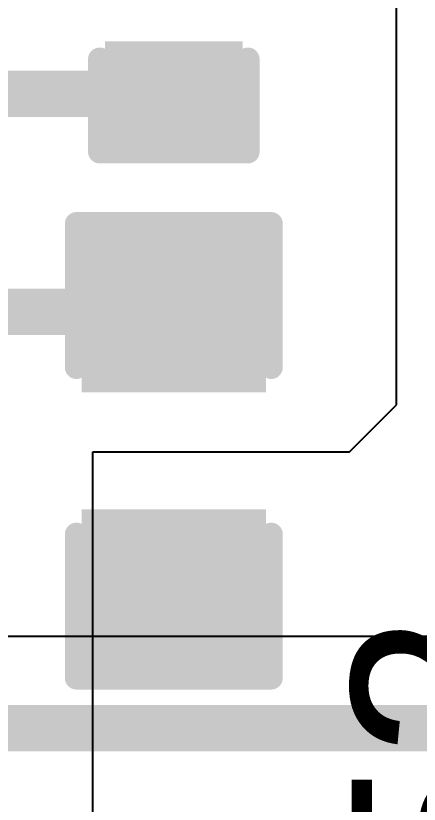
# Model space of a CAD drawing. Header units: inches. Extents: x -4 to 5258, y -4 to 5281.
# Drawn here: x 70.305 to 72.515, y 29.519 to 33.84 of the extents above; entities that cross this region are included whole.
import ezdxf

# ---------------------------------------------------------------- set-up
doc = ezdxf.new("R2010")
doc.units = ezdxf.units.IN
for name, color, linetype in [('Layer 2', 76, 'Continuous'), ('Top Layer', 1, 'Continuous'), ('Top Overlay', 2, 'Continuous'), ('Top Paste', 8, 'Continuous'), ('Top Solder', 216, 'Continuous')]:
    doc.layers.add(name, color=color, linetype=linetype)
doc.styles.add('Arial', font='', dxfattribs={"height": 0.2})
doc.styles.get('Arial').set_extended_font_data('Arial')

# ---------------------------------------------------------------- blocks, each defined once
blk = doc.blocks.new('C___0603_259')
at = {"layer": 'Top Layer'}
for points in [[(-0.381, 0.4445), (-0.381, -0.4445), (-1.143, -0.4445), (-1.143, 0.4445)], [(1.143, 0.4445), (1.143, -0.4445), (0.381, -0.4445), (0.381, 0.4445)]]:
    blk.add_hatch(color=1, dxfattribs=at).paths.add_polyline_path(points)
at = {"layer": 'Top Paste'}
for points in [[(-0.381, 0.4445), (-0.381, -0.4445), (-1.143, -0.4445), (-1.143, 0.4445)], [(1.143, 0.4445), (1.143, -0.4445), (0.381, -0.4445), (0.381, 0.4445)]]:
    blk.add_hatch(color=8, dxfattribs=at).paths.add_polyline_path(points)
at = {"layer": 'Top Solder'}
for points in [[(-0.321, 0.5045), (-0.321, -0.5045), (-1.203, -0.5045), (-1.203, 0.5045)], [(1.203, 0.5045), (1.203, -0.5045), (0.321, -0.5045), (0.321, 0.5045)]]:
    blk.add_hatch(color=216, dxfattribs=at).paths.add_polyline_path(points)
at = {"layer": 'Top Overlay'}
for points in [[(-1.2446, -0.5334, 0.127, 0.127, 0), (-1.2446, 0.5334, 0.127, 0.127, 0)], [(-0.4572, 0.5334, 0.127, 0.127, 0), (-1.2446, 0.5334, 0.127, 0.127, 0)], [(1.2446, 0.5334, 0.127, 0.127, 0), (0.4572, 0.5334, 0.127, 0.127, 0)], [(1.2446, -0.5334, 0.127, 0.127, 0), (1.2446, 0.5334, 0.127, 0.127, 0)], [(-0.4572, -0.5334, 0.127, 0.127, 0), (-1.2446, -0.5334, 0.127, 0.127, 0)], [(1.2446, -0.5334, 0.127, 0.127, 0), (0.4572, -0.5334, 0.127, 0.127, 0)]]:
    blk.add_lwpolyline(points, format="xyseb", dxfattribs=at)
for points in [[(-1.2764, 0.5334, 0.0635, 0.0635, 1), (-1.2128, 0.5334, 0.0635, 0.0635, 1)], [(-1.2764, 0.5334, 0.0635, 0.0635, 1), (-1.2128, 0.5334, 0.0635, 0.0635, 1)], [(-0.4889, 0.5334, 0.0635, 0.0635, 1), (-0.4254, 0.5334, 0.0635, 0.0635, 1)], [(0.4254, 0.5334, 0.0635, 0.0635, 1), (0.4889, 0.5334, 0.0635, 0.0635, 1)], [(1.2128, 0.5334, 0.0635, 0.0635, 1), (1.2764, 0.5334, 0.0635, 0.0635, 1)], [(1.2128, 0.5334, 0.0635, 0.0635, 1), (1.2764, 0.5334, 0.0635, 0.0635, 1)], [(-1.2764, -0.5334, 0.0635, 0.0635, 1), (-1.2128, -0.5334, 0.0635, 0.0635, 1)], [(-1.2764, -0.5334, 0.0635, 0.0635, 1), (-1.2128, -0.5334, 0.0635, 0.0635, 1)], [(-0.4889, -0.5334, 0.0635, 0.0635, 1), (-0.4254, -0.5334, 0.0635, 0.0635, 1)], [(0.4254, -0.5334, 0.0635, 0.0635, 1), (0.4889, -0.5334, 0.0635, 0.0635, 1)], [(1.2128, -0.5334, 0.0635, 0.0635, 1), (1.2764, -0.5334, 0.0635, 0.0635, 1)], [(1.2128, -0.5334, 0.0635, 0.0635, 1), (1.2764, -0.5334, 0.0635, 0.0635, 1)]]:
    blk.add_lwpolyline(points, format="xyseb", close=True, dxfattribs=at)
blk = doc.blocks.new('____0402_265')
at = {"layer": 'Top Layer'}
for points in [[(-0.6985, -0.3175), (-0.6985, 0.3175), (-0.2413, 0.3175), (-0.2413, -0.3175)], [(0.2413, -0.3175), (0.2413, 0.3175), (0.6985, 0.3175), (0.6985, -0.3175)]]:
    blk.add_hatch(color=1, dxfattribs=at).paths.add_polyline_path(points)
at = {"layer": 'Top Paste'}
for points in [[(-0.6985, -0.3175), (-0.6985, 0.3175), (-0.2413, 0.3175), (-0.2413, -0.3175)], [(0.2413, -0.3175), (0.2413, 0.3175), (0.6985, 0.3175), (0.6985, -0.3175)]]:
    blk.add_hatch(color=8, dxfattribs=at).paths.add_polyline_path(points)
at = {"layer": 'Top Solder'}
for points in [[(-0.7585, -0.3775), (-0.7585, 0.3775), (-0.1813, 0.3775), (-0.1813, -0.3775)], [(0.1813, -0.3775), (0.1813, 0.3775), (0.7585, 0.3775), (0.7585, -0.3775)]]:
    blk.add_hatch(color=216, dxfattribs=at).paths.add_polyline_path(points)
at = {"layer": 'Top Overlay'}
for points in [[(-0.7874, 0.4064, 0.127, 0.127, 0), (-0.2794, 0.4064, 0.127, 0.127, 0)], [(-0.7874, 0.4064, 0.127, 0.127, 0), (-0.7874, -0.4064, 0.127, 0.127, 0)], [(0.2794, 0.4064, 0.127, 0.127, 0), (0.7874, 0.4064, 0.127, 0.127, 0)], [(0.7874, 0.4064, 0.127, 0.127, 0), (0.7874, -0.4064, 0.127, 0.127, 0)], [(-0.7874, -0.4064, 0.127, 0.127, 0), (-0.2794, -0.4064, 0.127, 0.127, 0)], [(0.2794, -0.4064, 0.127, 0.127, 0), (0.7874, -0.4064, 0.127, 0.127, 0)]]:
    blk.add_lwpolyline(points, format="xyseb", dxfattribs=at)
for points in [[(-0.8191, 0.4064, 0.0635, 0.0635, 1), (-0.7556, 0.4064, 0.0635, 0.0635, 1)], [(-0.8191, 0.4064, 0.0635, 0.0635, 1), (-0.7556, 0.4064, 0.0635, 0.0635, 1)], [(-0.3111, 0.4064, 0.0635, 0.0635, 1), (-0.2477, 0.4064, 0.0635, 0.0635, 1)], [(0.2477, 0.4064, 0.0635, 0.0635, 1), (0.3111, 0.4064, 0.0635, 0.0635, 1)], [(0.7556, 0.4064, 0.0635, 0.0635, 1), (0.8191, 0.4064, 0.0635, 0.0635, 1)], [(0.7556, 0.4064, 0.0635, 0.0635, 1), (0.8191, 0.4064, 0.0635, 0.0635, 1)], [(-0.8191, -0.4064, 0.0635, 0.0635, 1), (-0.7556, -0.4064, 0.0635, 0.0635, 1)], [(-0.8191, -0.4064, 0.0635, 0.0635, 1), (-0.7556, -0.4064, 0.0635, 0.0635, 1)], [(-0.3111, -0.4064, 0.0635, 0.0635, 1), (-0.2477, -0.4064, 0.0635, 0.0635, 1)], [(0.2477, -0.4064, 0.0635, 0.0635, 1), (0.3111, -0.4064, 0.0635, 0.0635, 1)], [(0.7556, -0.4064, 0.0635, 0.0635, 1), (0.8191, -0.4064, 0.0635, 0.0635, 1)], [(0.7556, -0.4064, 0.0635, 0.0635, 1), (0.8191, -0.4064, 0.0635, 0.0635, 1)]]:
    blk.add_lwpolyline(points, format="xyseb", close=True, dxfattribs=at)

msp = doc.modelspace()

# ---------------------------------------------------------------- linework, layer by layer
at = {"layer": 'Layer 2'}
msp.add_line((89.6053, 30.4375), (67.7252, 30.4375), dxfattribs=at)
msp.add_lwpolyline([(52.7677, 29.936, 0.254, 0.254, 0), (122.0837, 29.936, 0.254, 0.254, 0)], format="xyseb", dxfattribs=at)
at = {"layer": 'Top Layer'}
for p, q in [((72.3905, 31.7072), (72.3905, 35.7043)), ((72.1337, 31.4505), (72.3905, 31.7072)), ((70.7266, 28.6742), (70.7266, 31.4505)), ((70.7266, 31.4505), (72.1337, 31.4505))]:
    msp.add_line(p, q, dxfattribs=at)
for points in [[(69.4651, 33.4116, 0.254, 0.254, 0), (71.171, 33.4116, 0.254, 0.254, 0)], [(69.2777, 32.2177, 0.254, 0.254, 0), (71.171, 32.2177, 0.254, 0.254, 0)]]:
    msp.add_lwpolyline(points, format="xyseb", dxfattribs=at)
for points in [[(71.1075, 33.4116, 0.127, 0.127, 1), (71.2345, 33.4116, 0.127, 0.127, 1)], [(71.1075, 32.2177, 0.127, 0.127, 1), (71.2345, 32.2177, 0.127, 0.127, 1)]]:
    msp.add_lwpolyline(points, format="xyseb", close=True, dxfattribs=at)

# ---------------------------------------------------------------- block references
for name, p, rotation in [('____0402_265', (71.1709, 33.8816), 90), ('C___0603_259', (71.171, 31.4557), 270)]:
    msp.add_blockref(name, p, dxfattribs=dict(rotation=rotation))

# ---------------------------------------------------------------- texts
at = {"layer": 'Top Overlay', "style": 'Arial'}
msp.add_text('C52', height=1.016, rotation=90, dxfattribs=at).set_placement((73.1616, 27.9565))

doc.saveas('drawing.dxf')
